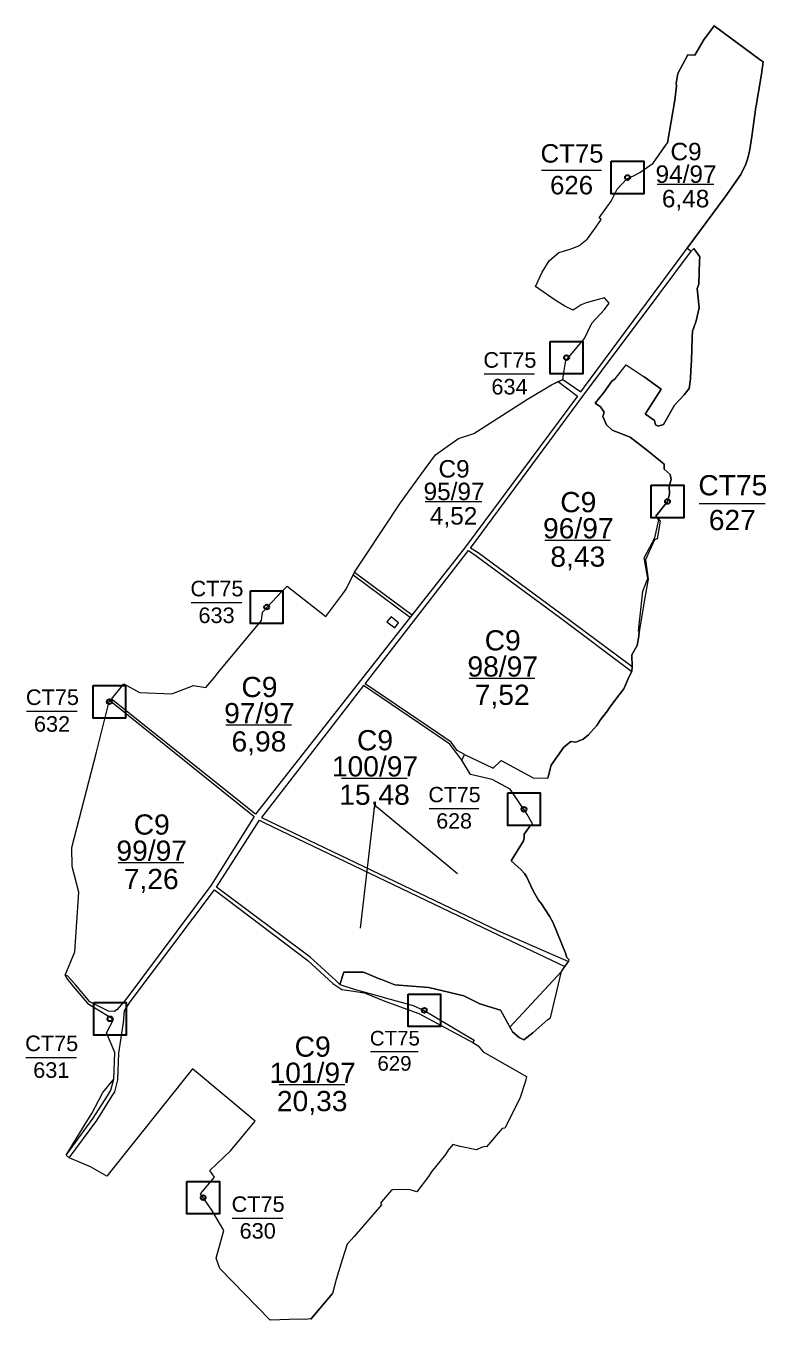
# Model space of a CAD drawing. Header units: metres. Extents: x 414555 to 418802, y 1520655 to 1524487.
# Drawn here: x 414555 to 415693, y 1520655 to 1522645 of the extents above; entities that cross this region are included whole.
import ezdxf
from ezdxf.enums import TextEntityAlignment as Align

# ---------------------------------------------------------------- set-up
doc = ezdxf.new("R2010")
doc.units = ezdxf.units.M
doc.header["$MEASUREMENT"] = 0
doc.layers.add('RanhTwo', color=3, linetype='Continuous', lineweight=0)
doc.styles.add('Style-Arial', font='arial.ttf')

# ---------------------------------------------------------------- blocks, each defined once
blk = doc.blocks.new('*U0')
at = {"color": 0, "linetype": 'Continuous', "lineweight": -2, "ltscale": 10, "flags": 128}
blk.add_lwpolyline([(-150, 150), (150, 150), (150, -150), (-150, -150), (-150, 150)], close=True, dxfattribs=at)
at = {"color": 0, "linetype": 'Continuous', "lineweight": -2, "ltscale": 10}
blk.add_circle((-0.02828, 0.016065), 22.5, dxfattribs=at)
blk = doc.blocks.new('*U6')
at = {"layer": 'RanhTwo', "color": 3, "linetype": 'Continuous', "lineweight": 13}
blk.add_line((-66.520877, -1.660429), (63.750129, -1.660429), dxfattribs=at)
at = {"layer": 'RanhTwo', "color": 3, "linetype": 'Continuous', "lineweight": 13, "style": 'Style-Arial'}
blk.add_text('20,33', height=40, dxfattribs=at).set_placement((-1.025137, -54.422685), align=Align.CENTER)
at = {"layer": 'RanhTwo', "color": 3, "linetype": 'Continuous', "lineweight": 13, "insert": (-0.000029, 1.089388), "char_height": 40, "attachment_point": 8, "line_spacing_factor": 0.776524, "style": 'Style-Arial'}
blk.add_mtext('C9\\P101/97', dxfattribs=at)
blk = doc.blocks.new('*U7')
at = {"layer": 'RanhTwo', "color": 3, "linetype": 'Continuous', "lineweight": 13}
blk.add_line((-66.520877, -1.660429), (63.750129, -1.660429), dxfattribs=at)
at = {"layer": 'RanhTwo', "color": 3, "linetype": 'Continuous', "lineweight": 13, "style": 'Style-Arial'}
blk.add_text('15,48', height=40, dxfattribs=at).set_placement((-1.025137, -54.422685), align=Align.CENTER)
at = {"layer": 'RanhTwo', "color": 3, "linetype": 'Continuous', "lineweight": 13, "insert": (-0.000029, 1.089388), "char_height": 40, "attachment_point": 8, "line_spacing_factor": 0.776524, "style": 'Style-Arial'}
blk.add_mtext('C9\\P100/97', dxfattribs=at)
blk = doc.blocks.new('*U8')
at = {"layer": 'RanhTwo', "color": 3, "linetype": 'Continuous', "lineweight": 13}
blk.add_line((-66.520877, -1.660429), (63.750129, -1.660429), dxfattribs=at)
at = {"layer": 'RanhTwo', "color": 3, "linetype": 'Continuous', "lineweight": 13, "style": 'Style-Arial'}
blk.add_text('7,26', height=40, dxfattribs=at).set_placement((-1.025137, -54.422685), align=Align.CENTER)
at = {"layer": 'RanhTwo', "color": 3, "linetype": 'Continuous', "lineweight": 13, "insert": (-0.000029, 1.089388), "char_height": 40, "attachment_point": 8, "line_spacing_factor": 0.776524, "style": 'Style-Arial'}
blk.add_mtext('C9\\P99/97', dxfattribs=at)
blk = doc.blocks.new('*U9')
at = {"layer": 'RanhTwo', "color": 3, "linetype": 'Continuous', "lineweight": 13}
blk.add_line((-66.520877, -1.660429), (63.750129, -1.660429), dxfattribs=at)
at = {"layer": 'RanhTwo', "color": 3, "linetype": 'Continuous', "lineweight": 13, "style": 'Style-Arial'}
blk.add_text('6,98', height=40, dxfattribs=at).set_placement((-1.025137, -54.422685), align=Align.CENTER)
at = {"layer": 'RanhTwo', "color": 3, "linetype": 'Continuous', "lineweight": 13, "insert": (-0.000029, 1.089388), "char_height": 40, "attachment_point": 8, "line_spacing_factor": 0.776524, "style": 'Style-Arial'}
blk.add_mtext('C9\\P97/97', dxfattribs=at)
blk = doc.blocks.new('*U10')
at = {"layer": 'RanhTwo', "color": 3, "linetype": 'Continuous', "lineweight": 13}
blk.add_line((-66.520877, -1.660429), (63.750129, -1.660429), dxfattribs=at)
at = {"layer": 'RanhTwo', "color": 3, "linetype": 'Continuous', "lineweight": 13, "style": 'Style-Arial'}
blk.add_text('7,52', height=40, dxfattribs=at).set_placement((-1.025137, -54.422685), align=Align.CENTER)
at = {"layer": 'RanhTwo', "color": 3, "linetype": 'Continuous', "lineweight": 13, "insert": (-0.000029, 1.089388), "char_height": 40, "attachment_point": 8, "line_spacing_factor": 0.776524, "style": 'Style-Arial'}
blk.add_mtext('C9\\P98/97', dxfattribs=at)
blk = doc.blocks.new('*U11')
at = {"layer": 'RanhTwo', "color": 3, "linetype": 'Continuous', "lineweight": 13}
blk.add_line((-66.520877, -1.660429), (63.750129, -1.660429), dxfattribs=at)
at = {"layer": 'RanhTwo', "color": 3, "linetype": 'Continuous', "lineweight": 13, "style": 'Style-Arial'}
blk.add_text('8,43', height=40, dxfattribs=at).set_placement((-1.025137, -54.422685), align=Align.CENTER)
at = {"layer": 'RanhTwo', "color": 3, "linetype": 'Continuous', "lineweight": 13, "insert": (-0.000029, 1.089388), "char_height": 40, "attachment_point": 8, "line_spacing_factor": 0.776524, "style": 'Style-Arial'}
blk.add_mtext('C9\\P96/97', dxfattribs=at)
blk = doc.blocks.new('*U12')
at = {"layer": 'RanhTwo', "color": 3, "linetype": 'Continuous', "lineweight": 13}
blk.add_line((-66.520877, -1.660429), (63.750129, -1.660429), dxfattribs=at)
at = {"layer": 'RanhTwo', "color": 3, "linetype": 'Continuous', "lineweight": 13, "style": 'Style-Arial'}
blk.add_text('6,48', height=40, dxfattribs=at).set_placement((-1.025137, -54.422685), align=Align.CENTER)
at = {"layer": 'RanhTwo', "color": 3, "linetype": 'Continuous', "lineweight": 13, "insert": (-0.000029, 1.089388), "char_height": 40, "attachment_point": 8, "line_spacing_factor": 0.776524, "style": 'Style-Arial'}
blk.add_mtext('C9\\P94/97', dxfattribs=at)
blk = doc.blocks.new('*U45')
at = {"layer": 'RanhTwo', "color": 3, "linetype": 'Continuous', "lineweight": 13}
blk.add_line((-66.520877, -1.660429), (63.750129, -1.660429), dxfattribs=at)
at = {"layer": 'RanhTwo', "color": 3, "linetype": 'Continuous', "lineweight": 13, "style": 'Style-Arial'}
for s, p in [('CT75', (-0.000029, 14.422722)), ('629', (-1.025137, -54.422685))]:
    blk.add_text(s, height=40, dxfattribs=at).set_placement(p, align=Align.CENTER)
blk = doc.blocks.new('*U46')
at = {"layer": 'RanhTwo', "color": 3, "linetype": 'Continuous', "lineweight": 13}
blk.add_line((-66.520877, -1.660429), (63.750129, -1.660429), dxfattribs=at)
at = {"layer": 'RanhTwo', "color": 3, "linetype": 'Continuous', "lineweight": 13, "style": 'Style-Arial'}
for s, p in [('CT75', (-0.000029, 14.422722)), ('630', (-1.025137, -54.422685))]:
    blk.add_text(s, height=40, dxfattribs=at).set_placement(p, align=Align.CENTER)
blk = doc.blocks.new('*U47')
at = {"layer": 'RanhTwo', "color": 3, "linetype": 'Continuous', "lineweight": 13}
blk.add_line((-66.520877, -1.660429), (63.750129, -1.660429), dxfattribs=at)
at = {"layer": 'RanhTwo', "color": 3, "linetype": 'Continuous', "lineweight": 13, "style": 'Style-Arial'}
for s, p in [('CT75', (-0.000029, 14.422722)), ('631', (-1.025137, -54.422685))]:
    blk.add_text(s, height=40, dxfattribs=at).set_placement(p, align=Align.CENTER)
blk = doc.blocks.new('*U48')
at = {"layer": 'RanhTwo', "color": 3, "linetype": 'Continuous', "lineweight": 13}
blk.add_line((-66.520877, -1.660429), (63.750129, -1.660429), dxfattribs=at)
at = {"layer": 'RanhTwo', "color": 3, "linetype": 'Continuous', "lineweight": 13, "style": 'Style-Arial'}
for s, p in [('CT75', (-0.000029, 14.422722)), ('632', (-1.025137, -54.422685))]:
    blk.add_text(s, height=40, dxfattribs=at).set_placement(p, align=Align.CENTER)
blk = doc.blocks.new('*U49')
at = {"layer": 'RanhTwo', "color": 3, "linetype": 'Continuous', "lineweight": 13}
blk.add_line((-66.520877, -1.660429), (63.750129, -1.660429), dxfattribs=at)
at = {"layer": 'RanhTwo', "color": 3, "linetype": 'Continuous', "lineweight": 13, "style": 'Style-Arial'}
for s, p in [('CT75', (-0.000029, 14.422722)), ('633', (-1.025137, -54.422685))]:
    blk.add_text(s, height=40, dxfattribs=at).set_placement(p, align=Align.CENTER)
blk = doc.blocks.new('*U50')
at = {"layer": 'RanhTwo', "color": 3, "linetype": 'Continuous', "lineweight": 13}
blk.add_line((-66.520877, -1.660429), (63.750129, -1.660429), dxfattribs=at)
at = {"layer": 'RanhTwo', "color": 3, "linetype": 'Continuous', "lineweight": 13, "style": 'Style-Arial'}
for s, p in [('CT75', (-0.000029, 14.422722)), ('634', (-1.025137, -54.422685))]:
    blk.add_text(s, height=40, dxfattribs=at).set_placement(p, align=Align.CENTER)
blk = doc.blocks.new('*U51')
at = {"layer": 'RanhTwo', "color": 3, "linetype": 'Continuous', "lineweight": 13}
blk.add_line((-66.520877, -1.660429), (63.750129, -1.660429), dxfattribs=at)
at = {"layer": 'RanhTwo', "color": 3, "linetype": 'Continuous', "lineweight": 13, "style": 'Style-Arial'}
for s, p in [('CT75', (-0.000029, 14.422722)), ('626', (-1.025137, -54.422685))]:
    blk.add_text(s, height=40, dxfattribs=at).set_placement(p, align=Align.CENTER)
blk = doc.blocks.new('*U52')
at = {"layer": 'RanhTwo', "color": 3, "linetype": 'Continuous', "lineweight": 13}
blk.add_line((-66.520877, -1.660429), (63.750129, -1.660429), dxfattribs=at)
at = {"layer": 'RanhTwo', "color": 3, "linetype": 'Continuous', "lineweight": 13, "style": 'Style-Arial'}
for s, p in [('CT75', (-0.000029, 14.422722)), ('627', (-1.025137, -54.422685))]:
    blk.add_text(s, height=40, dxfattribs=at).set_placement(p, align=Align.CENTER)
blk = doc.blocks.new('*U53')
at = {"layer": 'RanhTwo', "color": 3, "linetype": 'Continuous', "lineweight": 13}
blk.add_line((-66.520877, -1.660429), (63.750129, -1.660429), dxfattribs=at)
at = {"layer": 'RanhTwo', "color": 3, "linetype": 'Continuous', "lineweight": 13, "style": 'Style-Arial'}
for s, p in [('CT75', (-0.000029, 14.422722)), ('628', (-1.025137, -54.422685))]:
    blk.add_text(s, height=40, dxfattribs=at).set_placement(p, align=Align.CENTER)
blk = doc.blocks.new('*U63')
at = {"layer": 'RanhTwo', "color": 3, "linetype": 'Continuous', "lineweight": 13}
blk.add_line((-66.520877, -1.660429), (63.750129, -1.660429), dxfattribs=at)
at = {"layer": 'RanhTwo', "color": 3, "linetype": 'Continuous', "lineweight": 13, "style": 'Style-Arial'}
blk.add_text('4,52', height=40, dxfattribs=at).set_placement((-1.025137, -54.422685), align=Align.CENTER)
at = {"layer": 'RanhTwo', "color": 3, "linetype": 'Continuous', "lineweight": 13, "insert": (-0.000029, 1.089388), "char_height": 40, "attachment_point": 8, "line_spacing_factor": 0.776524, "style": 'Style-Arial'}
blk.add_mtext('C9\\P95/97', dxfattribs=at)

msp = doc.modelspace()

# ---------------------------------------------------------------- linework, layer by layer
at = {"layer": 'RanhTwo', "color": 3, "linetype": 'Continuous', "lineweight": 13}
for p, q in [((415601.93, 1522629.88), (415613.44, 1522644.92)), ((415613.44, 1522644.92), (415684.2288, 1522592.7584)), ((415583.64, 1522599.92), (415598.1, 1522624.6)), ((415598.1, 1522624.6), (415601.93, 1522629.88)), ((415557.52, 1522571.49), (415572.91, 1522600.58)), ((415572.91, 1522600.58), (415583.64, 1522599.92)), ((415684.2288, 1522592.7584), (415688.42, 1522589.67)), ((415688.42, 1522589.67), (415686.11, 1522570.73)), ((415552.76, 1522530.84), (415555.38, 1522552.97)), ((415554.99, 1522556.25), (415557.52, 1522571.49)), ((415555.38, 1522552.97), (415554.99, 1522556.25)), ((415686.11, 1522570.73), (415680.9, 1522540.45)), ((415680.43, 1522537.69), (415678.21, 1522524.77)), ((415680.9, 1522540.45), (415680.43, 1522537.69)), ((415541.51, 1522465.3), (415552.76, 1522530.84)), ((415677.549, 1522520.02), (415671.23, 1522474.64)), ((415678.21, 1522524.77), (415677.549, 1522520.02)), ((415671.23, 1522474.64), (415668.37, 1522455.12)), ((415519.282, 1522433.852), (415541.51, 1522465.3)), ((415668.37, 1522455.12), (415665.16, 1522441.81)), ((415499.21, 1522419.6), (415519.282, 1522433.852)), ((415665.16, 1522441.81), (415661.92, 1522432.34)), ((415478.78, 1522409.77), (415490.04, 1522415.05)), ((415490.04, 1522415.05), (415499.21, 1522419.6)), ((415654.48, 1522416.56), (415630.03, 1522382.02)), ((415661.92, 1522432.34), (415654.48, 1522416.56)), ((415455.07, 1522375.29), (415464.35, 1522394.15)), ((415464.35, 1522394.15), (415478.78, 1522409.77)), ((415436.68, 1522349.6), (415455.07, 1522375.29)), ((415630.03, 1522382.02), (415572.03, 1522303.32)), ((415418.34, 1522317.31), (415431.98, 1522335.77)), ((415431.98, 1522335.77), (415439.47, 1522347.52)), ((415439.47, 1522347.52), (415436.68, 1522349.6)), ((415405.2, 1522306.68), (415417.85, 1522316.91)), ((415417.85, 1522316.91), (415418.34, 1522317.31)), ((415359.34, 1522283.53), (415374.49, 1522296.34)), ((415374.49, 1522296.34), (415391.68, 1522301.73)), ((415391.68, 1522301.73), (415405.2, 1522306.68)), ((415572.03, 1522303.32), (415577.79, 1522298.56)), ((415577.79, 1522298.56), (415581.81, 1522302.94)), ((415581.81, 1522302.94), (415591.05, 1522289.85)), ((415348.63, 1522266.26), (415359.34, 1522283.53)), ((415590.86, 1522283.85), (415589.71, 1522248.1)), ((415591.05, 1522289.85), (415590.86, 1522283.85)), ((415338.6, 1522244.07), (415348.63, 1522266.26)), ((415367.5, 1522224.31), (415338.6, 1522244.07)), ((415589.71, 1522248.1), (415587.29, 1522241.26)), ((415587.29, 1522241.26), (415590.01, 1522211.67)), ((415383.46, 1522213.8), (415367.5, 1522224.31)), ((415408.91, 1522215.94), (415396.57, 1522207.93)), ((415416.56, 1522219.26), (415408.91, 1522215.94)), ((415444.544, 1522227.03), (415416.56, 1522219.26)), ((415452.077, 1522218.514), (415444.544, 1522227.03)), ((415444.9, 1522208.89), (415452.077, 1522218.514)), ((415396.57, 1522207.93), (415383.46, 1522213.8)), ((415425.05, 1522187.79), (415444.9, 1522208.89)), ((415590.01, 1522211.67), (415585.46, 1522191.51)), ((415414.11, 1522164.51), (415425.05, 1522187.79)), ((415579.93, 1522175.54), (415579.56, 1522165.67)), ((415581.86, 1522181.12), (415579.93, 1522175.54)), ((415585.46, 1522191.51), (415581.86, 1522181.12)), ((415386.72, 1522131.94), (415414.11, 1522164.51)), ((415579.56, 1522165.67), (415578.23, 1522130.36)), ((415380.457, 1522101.509), (415382.391, 1522114.957)), ((415382.391, 1522114.957), (415385.4099, 1522130.3982)), ((415385.4099, 1522130.3982), (415386.72, 1522131.94)), ((415577.51, 1522115.35), (415577.17, 1522102.23)), ((415578.23, 1522130.36), (415577.51, 1522115.35)), ((415363.405, 1522093.294), (415380.457, 1522101.509)), ((415455.95, 1522098.63), (415443.56, 1522081.11)), ((415460.9, 1522102.23), (415455.95, 1522098.63)), ((415577.17, 1522102.23), (415574.63, 1522087.58)), ((415326.22, 1522071.21), (415363.405, 1522093.294)), ((415443.56, 1522081.11), (415430.2, 1522064.95)), ((415566.97, 1522077.58), (415558.88, 1522068.87)), ((415574.63, 1522087.58), (415566.97, 1522077.58)), ((415243.52, 1522018.36), (415326.22, 1522071.21)), ((415430.2, 1522064.95), (415438.65, 1522059.3)), ((415438.65, 1522059.3), (415444.06, 1522051.11)), ((415552.2, 1522061.8), (415535.53, 1522032.1)), ((415558.88, 1522068.87), (415552.2, 1522061.8)), ((415444.06, 1522051.11), (415441.94, 1522044.19)), ((415441.94, 1522044.19), (415447.49, 1522031.54)), ((415521.71, 1522038.27), (415507.57, 1522047.81)), ((415523.06, 1522031.72), (415521.71, 1522038.27)), ((415220.11, 1522010.41), (415243.52, 1522018.36)), ((415447.49, 1522031.54), (415456.3, 1522023.52)), ((415456.3, 1522023.52), (415484.1, 1522012.62)), ((415526.96, 1522029.53), (415523.06, 1522031.72)), ((415535.53, 1522032.1), (415526.96, 1522029.53)), ((415197.32, 1521994.54), (415220.11, 1522010.41)), ((415484.1, 1522012.62), (415511.46, 1521991.57)), ((415161.93, 1521954.3), (415184.99, 1521985.29)), ((415184.99, 1521985.29), (415197.32, 1521994.54)), ((415511.46, 1521991.57), (415536.64, 1521971.24)), ((415536.64, 1521971.24), (415536.55, 1521963.69)), ((415536.55, 1521963.69), (415545.78, 1521955.12)), ((415131.08, 1521911.73), (415161.93, 1521954.3)), ((415547.26, 1521947.78), (415544.25, 1521937.36)), ((415544.25, 1521937.36), (415544.57, 1521924.79)), ((415545.78, 1521955.12), (415547.26, 1521947.78)), ((415544.57, 1521924.79), (415541.54, 1521913.91)), ((415077.76, 1521831.13), (415131.08, 1521911.73)), ((415541.54, 1521913.91), (415523.37, 1521891.17)), ((415523.37, 1521891.17), (415530.48, 1521883.31)), ((415530.48, 1521883.31), (415525.4, 1521856.33)), ((415525.4, 1521856.33), (415521.53, 1521854.65)), ((415513.25, 1521836.72), (415507.5, 1521824.28)), ((415521.53, 1521854.65), (415513.25, 1521836.72)), ((415060.39, 1521805.31), (415076.81, 1521829.72)), ((415076.81, 1521829.72), (415077.76, 1521831.13)), ((415507.5, 1521824.28), (415511.57, 1521794.53)), ((415047.3, 1521778.73), (415060.39, 1521805.31)), ((414948.48, 1521775.49), (414956.8, 1521783.84)), ((414956.8, 1521783.84), (415016.21, 1521736.89)), ((415042, 1521771.6), (415047.3, 1521778.73)), ((415511.57, 1521794.53), (415505.75, 1521759.84)), ((414918.89, 1521743.56), (414948.48, 1521775.49)), ((415016.21, 1521736.89), (415042, 1521771.6)), ((415505.75, 1521759.84), (415498.43, 1521716.57)), ((414917.35, 1521730.81), (414918.89, 1521743.56)), ((414850.84, 1521651.37), (414917.35, 1521730.81)), ((415498.43, 1521716.57), (415497.53, 1521708.31)), ((415497.59, 1521706.58), (415494.98, 1521692.25)), ((415497.53, 1521708.31), (415497.59, 1521706.58)), ((415494.98, 1521692.25), (415486.61, 1521677.83)), ((415486.61, 1521677.83), (415487.3, 1521659.72)), ((415487.3, 1521659.72), (415486.88, 1521652.61)), ((414831.72, 1521627.57), (414843.98, 1521642.34)), ((414843.98, 1521642.34), (414850.84, 1521651.37)), ((415481.88, 1521643.46), (415474.6, 1521625.67)), ((415486.88, 1521652.61), (415481.88, 1521643.46)), ((414686.69, 1521609.66), (414705.33, 1521633.26)), ((414705.33, 1521633.26), (414729.58, 1521620.1)), ((414729.58, 1521620.1), (414779.33, 1521618.21)), ((414779.33, 1521618.21), (414812.38, 1521631.13)), ((414812.38, 1521631.13), (414831.72, 1521627.57)), ((415474.6, 1521625.67), (415463.4, 1521611.97)), ((414663.23, 1521528.59), (414683.53, 1521608.11)), ((414683.53, 1521608.11), (414686.69, 1521609.66)), ((415463.4, 1521611.97), (415451.79, 1521595.93)), ((415438.01, 1521577.45), (415432.82, 1521569.36)), ((415447.3, 1521589.53), (415438.01, 1521577.45)), ((415449.46, 1521591.91), (415447.3, 1521589.53)), ((415451.79, 1521595.93), (415449.46, 1521591.91)), ((415427.65, 1521563.51), (415420.12, 1521554.98)), ((415432.82, 1521569.36), (415427.65, 1521563.51)), ((415393.06, 1521544.83), (415382.11, 1521536)), ((415400.78, 1521543.84), (415393.06, 1521544.83)), ((415411.98, 1521548.55), (415400.78, 1521543.84)), ((415420.12, 1521554.98), (415411.98, 1521548.55)), ((414625.7, 1521381.6), (414663.23, 1521528.59)), ((415382.11, 1521536), (415362.48, 1521508.46)), ((415362.48, 1521508.46), (415357.75, 1521488.67)), ((415357.75, 1521488.67), (415357.6973, 1521488.4611)), ((415329.48, 1521413.55), (415321, 1521402.52)), ((415321, 1521402.52), (415321.33, 1521396.61)), ((414625.9836, 1521352.4787), (414625.7, 1521381.6)), ((415320.09, 1521392.32), (415301.29, 1521361.09)), ((415321.33, 1521396.61), (415320.09, 1521392.32)), ((415301.29, 1521361.09), (415316.13, 1521348.04)), ((414636.503, 1521313.194), (414625.9836, 1521352.4787)), ((415316.13, 1521348.04), (415321.44, 1521341.78)), ((415321.44, 1521341.78), (415324.94, 1521337.36)), ((415324.94, 1521337.36), (415334.71, 1521315.1)), ((414630.334, 1521221.411), (414636.503, 1521313.194)), ((415334.71, 1521315.1), (415343.19, 1521300.95)), ((415343.19, 1521300.95), (415347.98, 1521295.24)), ((415347.98, 1521295.24), (415352.52, 1521287.87)), ((415352.52, 1521287.87), (415359.87, 1521276.18)), ((415359.87, 1521276.18), (415365.54, 1521265.88)), ((415365.54, 1521265.88), (415384.49, 1521219.19)), ((414615.01, 1521185.54), (414630.334, 1521221.411)), ((415384.49, 1521219.19), (415386.64, 1521212.51)), ((415386.64, 1521212.51), (415390.38, 1521208.98)), ((414617.95, 1521181.13), (414615.01, 1521185.54)), ((414628.624, 1521167.549), (414617.95, 1521181.13)), ((415043.89, 1521189.99), (415037.6, 1521171.23)), ((415073.86, 1521190.26), (415043.89, 1521189.99)), ((415099.8014, 1521179.5558), (415073.86, 1521190.26)), ((415101.73, 1521178.76), (415099.8014, 1521179.5558)), ((414651.511, 1521140.323), (414628.624, 1521167.549)), ((415037.6, 1521171.23), (415059.78, 1521163.8)), ((415059.78, 1521163.8), (415104.53, 1521151.74)), ((415122.09, 1521170.85), (415101.73, 1521178.76)), ((415174.64, 1521166.52), (415122.09, 1521170.85)), ((415228.32, 1521153.74), (415174.64, 1521166.52)), ((414689.691, 1521117.621), (414651.511, 1521140.323)), ((415104.53, 1521151.74), (415109.2543, 1521150.4141)), ((415109.2543, 1521150.4141), (415150.35, 1521138.88)), ((415252.69, 1521141.5), (415228.32, 1521153.74)), ((415284.71, 1521131.52), (415252.69, 1521141.5)), ((415150.35, 1521138.88), (415168.45, 1521130.95)), ((415168.45, 1521130.95), (415244.4612, 1521085.4451)), ((415284.71, 1521131.52), (415303.23, 1521098.43)), ((414678.987, 1521096.876), (414689.691, 1521117.621)), ((414691.706, 1521066.746), (414678.987, 1521096.876)), ((415244.4612, 1521085.4451), (415242.116, 1521081.856)), ((415242.116, 1521081.856), (415250.235, 1521076.807)), ((415313.68, 1521089.79), (415303.23, 1521098.43)), ((415320.6, 1521085.94), (415313.68, 1521089.79)), ((415334.2, 1521097.13), (415320.6, 1521085.94)), ((414690.12, 1521025.808), (414691.706, 1521066.746)), ((415250.235, 1521076.807), (415257.919, 1521067.502)), ((415257.919, 1521067.502), (415324.8149, 1521029.8022)), ((414810.88, 1521041.68), (414679.26, 1520876.63)), ((414907.28, 1520960.98), (414810.88, 1521041.68)), ((414672.91, 1521004.96), (414690.12, 1521025.808)), ((415323.33, 1521022.6), (415314.56, 1520995.87)), ((415324.8149, 1521029.8022), (415323.33, 1521022.6)), ((414656.05, 1520972.83), (414672.91, 1521004.96)), ((415314.56, 1520995.87), (415291.13, 1520950.39)), ((414647.497, 1520958.896), (414656.05, 1520972.83)), ((414870.25, 1520915.89), (414907.28, 1520960.98)), ((414616.94, 1520908.89), (414647.497, 1520958.896)), ((415287.19, 1520949.92), (415263.28, 1520921.87)), ((415291.13, 1520950.39), (415287.19, 1520949.92)), ((415211.34, 1520925.19), (415204.3, 1520916.75)), ((415222.73, 1520922.11), (415211.34, 1520925.19)), ((415247.69, 1520917.31), (415222.73, 1520922.11)), ((415260.58, 1520922.23), (415255.68, 1520920.53)), ((415263.28, 1520921.87), (415260.58, 1520922.23)), ((414621.17, 1520904.93), (414616.94, 1520908.89)), ((414654.13, 1520890.78), (414621.17, 1520904.93)), ((414837.63, 1520885.24), (414870.25, 1520915.89)), ((415200.18, 1520909.65), (415177.86, 1520882.53)), ((415204.3, 1520916.75), (415200.18, 1520909.65)), ((415255.68, 1520920.53), (415247.69, 1520917.31)), ((414679.26, 1520876.63), (414654.13, 1520890.78)), ((414845, 1520875.12), (414837.63, 1520885.24)), ((415177.86, 1520882.53), (415173.88, 1520876.03)), ((414823.22, 1520849.35), (414845, 1520875.12)), ((415173.88, 1520876.03), (415156.1, 1520852.51)), ((414840.56, 1520824.47), (414823.22, 1520849.35)), ((415117.25, 1520854.96), (415104.58, 1520840.78)), ((415118.47, 1520855.68), (415117.25, 1520854.96)), ((415119.4, 1520856.1), (415118.47, 1520855.68)), ((415145.74, 1520855.65), (415119.4, 1520856.1)), ((415156.1, 1520852.51), (415145.74, 1520855.65)), ((414859.41, 1520793.22), (414840.56, 1520824.47)), ((415101.77, 1520832.68), (415059.57, 1520783.72)), ((415104.58, 1520840.78), (415100.04, 1520835.04)), ((415100.04, 1520835.04), (415101.77, 1520832.68)), ((414847.22, 1520750.7), (414859.41, 1520793.22)), ((415059.57, 1520783.72), (415048.81, 1520772.04)), ((415048.81, 1520772.04), (415041.38, 1520748.12)), ((414852.87, 1520734.88), (414847.22, 1520750.7)), ((415041.38, 1520748.12), (415031.92, 1520717.94)), ((414930.4, 1520655.28), (414852.87, 1520734.88)), ((415031.92, 1520717.94), (415026.3684, 1520696.0377)), ((414993.2722, 1520656.6445), (415026.3684, 1520696.0377)), ((414974.8, 1520656.78), (414930.4, 1520655.28)), ((414984.71, 1520656.01), (414974.8, 1520656.78)), ((414992.19, 1520657.27), (414984.71, 1520656.01)), ((414993.2722, 1520656.6445), (414992.19, 1520657.27))]:
    msp.add_line(p, q, dxfattribs=at)
at = {"layer": 'RanhTwo', "color": 3, "linetype": 'Continuous', "lineweight": 0}
for p, q in [((415535.8471, 1522457.2882), (415541.51, 1522465.3)), ((415572.03, 1522303.32), (415577.79, 1522298.56)), ((415373.2535, 1522098.0386), (415380.457, 1522101.509)), ((415486.88, 1521652.61), (415487.3, 1521659.72)), ((414683.53, 1521608.11), (414686.69, 1521609.66)), ((415225.473, 1521516.318), (415229.554, 1521524.742)), ((415357.75, 1521488.67), (415362.48, 1521508.46)), ((415383.7262, 1521198.65), (415389.4448, 1521206.7086)), ((415299.1547, 1521105.7114), (415378.34, 1521191.06)), ((415378.34, 1521191.06), (415383.7262, 1521198.65)), ((414616.94, 1520908.89), (414621.17, 1520904.93))]:
    msp.add_line(p, q, dxfattribs=at)
at = {"layer": 'RanhTwo', "color": 7, "linetype": 'Continuous', "lineweight": 0}
for p, q in [((415058.064747, 1521800.757716), (415146.072145, 1521735.434779)), ((415060.39, 1521805.31), (415149.31321, 1521739.04998)), ((415090.96689, 1521447.506501), (415069.01503, 1521257.663409)), ((415090.96689, 1521447.506501), (415218.665003, 1521341.845383))]:
    msp.add_line(p, q, dxfattribs=at)
at = {"layer": 'RanhTwo', "color": 3, "linetype": 'Continuous', "lineweight": 0, "ltscale": 5}
for p, q in [((415116.498, 1521736.493), (415109.899403, 1521728.642794)), ((415127.70649, 1521727.071552), (415116.498, 1521736.493)), ((415109.899403, 1521728.642794), (415122.178, 1521719.35)), ((415122.178, 1521719.35), (415127.70649, 1521727.071552))]:
    msp.add_line(p, q, dxfattribs=at)
at = {"layer": 'RanhTwo', "color": 3, "linetype": 'Continuous', "lineweight": 0, "flags": 128}
for points in [[(415572.03, 1522303.32), (415630.03, 1522382.02), (415654.48, 1522416.56), (415661.92, 1522432.34), (415665.16, 1522441.81), (415668.37, 1522455.12), (415671.23, 1522474.64), (415677.549, 1522520.02), (415678.21, 1522524.77), (415680.43, 1522537.69), (415680.9, 1522540.45), (415686.11, 1522570.73), (415688.42, 1522589.67), (415684.2288, 1522592.7584), (415613.44, 1522644.92), (415601.93, 1522629.88), (415598.1, 1522624.6), (415583.64, 1522599.92), (415572.91, 1522600.58), (415557.52, 1522571.49), (415554.99, 1522556.25), (415555.38, 1522552.97), (415552.76, 1522530.84), (415541.51, 1522465.3)], [(415380.457, 1522101.509), (415382.391, 1522114.957), (415385.4099, 1522130.3982), (415386.72, 1522131.94), (415414.11, 1522164.51), (415425.05, 1522187.79), (415444.9, 1522208.89), (415452.077, 1522218.514), (415444.544, 1522227.03), (415416.56, 1522219.26), (415408.91, 1522215.94), (415396.57, 1522207.93), (415383.46, 1522213.8), (415367.5, 1522224.31), (415338.6, 1522244.07), (415348.63, 1522266.26), (415359.34, 1522283.53), (415374.49, 1522296.34), (415391.68, 1522301.73), (415405.2, 1522306.68), (415417.85, 1522316.91), (415418.34, 1522317.31), (415431.98, 1522335.77), (415439.47, 1522347.52), (415436.68, 1522349.6), (415455.07, 1522375.29), (415464.35, 1522394.15), (415478.78, 1522409.77), (415490.04, 1522415.05), (415499.21, 1522419.6), (415519.282, 1522433.852), (415535.8471, 1522457.2882)], [(415487.3, 1521659.72), (415483.2529, 1521662.7265), (415379.7138, 1521739.6025), (415250.444, 1521834.852), (415238.524, 1521842.229), (415411.536, 1522075.57), (415468.838, 1522152.5), (415504.6772, 1522200.4366), (415576.921, 1522297.066), (415577.79, 1522298.56)], [(415380.457, 1522101.509), (415408.2479, 1522082.4475), (415413.819, 1522089.9657), (415509.1893, 1522218.6683), (415566.4127, 1522295.8915), (415572.03, 1522303.32)], [(415528.2083, 1521885.8214), (415523.37, 1521891.17), (415541.54, 1521913.91), (415544.57, 1521924.79), (415544.25, 1521937.36), (415547.26, 1521947.78), (415545.78, 1521955.12), (415536.55, 1521963.69), (415536.64, 1521971.24), (415511.46, 1521991.57), (415484.1, 1522012.62), (415456.3, 1522023.52), (415447.49, 1522031.54), (415441.94, 1522044.19), (415444.06, 1522051.11), (415438.65, 1522059.3), (415430.2, 1522064.95), (415443.56, 1522081.11), (415455.95, 1522098.63), (415460.9, 1522102.23), (415478.057, 1522123.754), (415505.77, 1522105.5), (415532.015, 1522086.305), (415507.321, 1522048.048), (415507.57, 1522047.81), (415521.71, 1522038.27), (415523.06, 1522031.72), (415526.96, 1522029.53), (415535.53, 1522032.1), (415552.2, 1522061.8), (415558.88, 1522068.87), (415566.97, 1522077.58), (415574.63, 1522087.58), (415577.17, 1522102.23), (415577.51, 1522115.35), (415578.23, 1522130.36), (415579.56, 1522165.67), (415579.93, 1522175.54), (415581.86, 1522181.12), (415585.46, 1522191.51), (415590.01, 1522211.67), (415587.29, 1522241.26), (415589.71, 1522248.1), (415590.86, 1522283.85), (415591.05, 1522289.85), (415581.81, 1522302.94), (415577.79, 1522298.56)], [(415373.2535, 1522098.0386), (415403.0551, 1522075.4597), (415230.694, 1521843.998), (414908.004, 1521433.136), (414686.69, 1521609.66)], [(414686.69, 1521609.66), (414705.33, 1521633.26), (414729.58, 1521620.1), (414779.33, 1521618.21), (414812.38, 1521631.13), (414831.72, 1521627.57), (414843.98, 1521642.34), (414850.84, 1521651.37), (414917.35, 1521730.81), (414918.89, 1521743.56), (414948.48, 1521775.49), (414956.8, 1521783.84), (415016.21, 1521736.89), (415042, 1521771.6), (415047.3, 1521778.73), (415060.39, 1521805.31), (415076.81, 1521829.72), (415077.76, 1521831.13), (415131.08, 1521911.73), (415161.93, 1521954.3), (415184.99, 1521985.29), (415197.32, 1521994.54), (415220.11, 1522010.41), (415243.52, 1522018.36), (415326.22, 1522071.21), (415363.405, 1522093.294), (415373.2535, 1522098.0386)], [(415498.2139, 1521714.5863), (415496.8595, 1521714.5863), (415503.4964, 1521775.8106), (415511.1465, 1521795.4087), (415505.8696, 1521827.2334), (415521.9208, 1521858.0533), (415528.2083, 1521885.8214)], [(415528.2083, 1521885.8214), (415530.48, 1521883.31), (415525.4, 1521856.33), (415521.53, 1521854.65), (415513.25, 1521836.72), (415507.5, 1521824.28), (415511.57, 1521794.53), (415505.75, 1521759.84), (415498.43, 1521716.57), (415498.2139, 1521714.5863)], [(415229.554, 1521524.742), (415217.907, 1521530.931), (415208.6426, 1521543.7536), (415189.2665, 1521556.8952), (415076.396, 1521633.4481), (415235.366, 1521838.637), (415247.512, 1521830.371), (415375.4645, 1521735.8456), (415486.88, 1521652.61)], [(415487.3, 1521659.72), (415486.61, 1521677.83), (415494.98, 1521692.25), (415497.59, 1521706.58), (415497.53, 1521708.31), (415498.2139, 1521714.5863)], [(415362.48, 1521508.46), (415382.11, 1521536), (415393.06, 1521544.83), (415400.78, 1521543.84), (415411.98, 1521548.55), (415420.12, 1521554.98), (415427.65, 1521563.51), (415432.82, 1521569.36), (415438.01, 1521577.45), (415447.3, 1521589.53), (415449.46, 1521591.91), (415451.79, 1521595.93), (415463.4, 1521611.97), (415474.6, 1521625.67), (415481.88, 1521643.46), (415486.88, 1521652.61)], [(415225.473, 1521516.318), (415206.678, 1521540.857), (415187.1338, 1521554.1126), (415074.2481, 1521630.6758), (414917.301, 1521428.098), (415280.2146, 1521254.1125), (415389.4448, 1521206.7086)], [(414683.53, 1521608.11), (414905.944, 1521429.397), (414839.962, 1521323.92), (414708.679, 1521148.335), (414694.915, 1521132.301), (414690.783, 1521129.936), (414682.047, 1521130.435), (414653.3954, 1521144.5354), (414631.8697, 1521170.371), (414619.5692, 1521183.9314), (414615.01, 1521185.54)], [(414615.01, 1521185.54), (414630.334, 1521221.411), (414636.503, 1521313.194), (414625.9837, 1521352.4787), (414625.7, 1521381.6), (414663.23, 1521528.59), (414683.53, 1521608.11)], [(415229.554, 1521524.742), (415273.49, 1521503.954), (415285.589, 1521515.527), (415334.982, 1521488.865), (415357.6973, 1521488.4611), (415362.48, 1521508.46)], [(415389.4448, 1521206.7086), (415389.9, 1521207.35), (415390.38, 1521208.98), (415386.64, 1521212.51), (415384.49, 1521219.19), (415365.54, 1521265.88), (415359.87, 1521276.18), (415352.52, 1521287.87), (415347.98, 1521295.24), (415343.19, 1521300.95), (415334.71, 1521315.1), (415324.94, 1521337.36), (415321.44, 1521341.78), (415316.13, 1521348.04), (415301.29, 1521361.09), (415320.09, 1521392.32), (415321.33, 1521396.61), (415321, 1521402.52), (415329.48, 1521413.55), (415333.7682, 1521418.3451), (415325.256, 1521433.718), (415299.783, 1521471.282), (415272.006, 1521486.42), (415238.69, 1521493.921), (415225.473, 1521516.318)], [(415037.6, 1521171.23), (415031.387, 1521177.387), (414991.768, 1521213.246), (414848.004, 1521320.704), (414913.948, 1521423.693), (414921.613, 1521419.91), (415281.1671, 1521247.7553), (415383.7262, 1521198.65)], [(414621.17, 1520904.93), (414663.7337, 1520962.128), (414687.5379, 1521000), (414691.4768, 1521006.2668), (414696.3884, 1521024.8707), (414697.963, 1521065.5137), (414705.136, 1521112.771), (414706.38, 1521130.865), (414714.948, 1521144.652), (414845.062, 1521316.777), (414988.649, 1521207.871), (415027.0795, 1521172.9233), (415040.4602, 1521163.373), (415054.845, 1521161.3013), (415075.3497, 1521158.3483), (415106.7458, 1521145.5826), (415159.159, 1521126.5883), (415242.116, 1521081.856)], [(414690.12, 1521025.808), (414691.706, 1521066.746), (414678.987, 1521096.876), (414689.691, 1521117.621), (414651.511, 1521140.323), (414628.624, 1521167.549), (414617.95, 1521181.13), (414615.01, 1521185.54)], [(415037.6, 1521171.23), (415043.89, 1521189.99), (415073.86, 1521190.26), (415099.8014, 1521179.5558), (415101.73, 1521178.76), (415122.09, 1521170.85), (415174.64, 1521166.52), (415228.32, 1521153.74), (415252.69, 1521141.5), (415284.71, 1521131.52), (415299.1547, 1521105.7114)], [(415299.1547, 1521105.7114), (415303.23, 1521098.43), (415313.68, 1521089.79), (415320.6, 1521085.94), (415334.2, 1521097.13), (415357.4833, 1521117.6668), (415361.84, 1521120.13), (415378.34, 1521191.06)], [(415037.6, 1521171.23), (415059.78, 1521163.8), (415104.53, 1521151.74), (415109.2543, 1521150.414), (415150.35, 1521138.88), (415168.45, 1521130.95), (415244.4612, 1521085.4451), (415242.116, 1521081.856)], [(415242.116, 1521081.856), (415250.235, 1521076.807), (415257.919, 1521067.502), (415324.8149, 1521029.8022), (415323.33, 1521022.6), (415314.56, 1520995.87), (415291.13, 1520950.39), (415287.19, 1520949.92), (415263.28, 1520921.87), (415260.58, 1520922.23), (415255.68, 1520920.53), (415247.69, 1520917.31), (415222.73, 1520922.11), (415211.34, 1520925.19), (415204.3, 1520916.75), (415200.18, 1520909.65), (415177.86, 1520882.53), (415173.88, 1520876.03), (415156.1, 1520852.51), (415145.74, 1520855.65), (415119.4, 1520856.1), (415118.47, 1520855.68), (415117.25, 1520854.96), (415104.58, 1520840.78), (415100.04, 1520835.04), (415101.77, 1520832.68), (415059.57, 1520783.72), (415048.81, 1520772.04), (415041.38, 1520748.12), (415031.92, 1520717.94), (415026.3684, 1520696.0377), (414993.2722, 1520656.6445), (414992.19, 1520657.27), (414984.71, 1520656.01), (414974.8, 1520656.78), (414930.4, 1520655.28), (414852.87, 1520734.88), (414847.22, 1520750.7), (414859.41, 1520793.22), (414840.56, 1520824.47), (414823.22, 1520849.35), (414845, 1520875.12), (414837.63, 1520885.24), (414870.25, 1520915.89), (414907.28, 1520960.98), (414810.88, 1521041.68), (414679.26, 1520876.63), (414654.13, 1520890.78), (414621.17, 1520904.93)], [(414616.94, 1520908.89), (414658.522, 1520965.675), (414680.0967, 1521000), (414685.631, 1521008.805), (414690.12, 1521025.808)], [(414616.94, 1520908.89), (414647.497, 1520958.896), (414656.05, 1520972.83), (414672.91, 1521004.96), (414690.12, 1521025.808)]]:
    msp.add_lwpolyline(points, dxfattribs=at)
at = {"layer": 'RanhTwo', "color": 3, "linetype": 'Continuous', "lineweight": 13, "flags": 128}
for points in [[(415460.9, 1522102.23), (415478.057, 1522123.754), (415505.77, 1522105.5)], [(415507.57, 1522047.81), (415507.321, 1522048.048), (415532.015, 1522086.305), (415505.77, 1522105.5)], [(415329.48, 1521413.55), (415333.7682, 1521418.3451), (415325.256, 1521433.718), (415299.783, 1521471.282), (415272.006, 1521486.42), (415238.69, 1521493.921), (415225.473, 1521516.318), (415229.554, 1521524.742), (415273.49, 1521503.954), (415285.589, 1521515.527), (415334.982, 1521488.865), (415357.6973, 1521488.4611)], [(415361.84, 1521120.13), (415378.34, 1521191.06), (415389.9, 1521207.35), (415390.38, 1521208.98)], [(415334.2, 1521097.13), (415357.4833, 1521117.6668), (415361.84, 1521120.13)]]:
    msp.add_lwpolyline(points, dxfattribs=at)

# ---------------------------------------------------------------- block references
at = {"layer": 'RanhTwo', "color": 3, "linetype": 'Continuous', "lineweight": 13}
for name, p, xscale, yscale, zscale in [('*U51', (415394.740178, 1522424.491793), 0.708855, 0.708855, 0.708855), ('*U12', (415570.075227, 1522402.487884), 0.670551, 0.670551, 0.670551), ('*U50', (415299.194778, 1522110.780467), 0.596897, 0.596897, 0.596897), ('*U63', (415213.320381, 1521914.76692), 0.670551, 0.670551, 0.670551), ('*U52', (415642.025475, 1521912.047753), 0.776027, 0.776027, 0.776027), ('*U11', (415404.391332, 1521855.781539), 0.776484, 0.776484, 0.776484), ('*U49', (414848.643732, 1521759.377782), 0.596897, 0.596897, 0.596897), ('*U10', (415288.145371, 1521643.32227), 0.776484, 0.776484, 0.776484), ('*U9', (414914.05355, 1521571.608453), 0.776484, 0.776484, 0.776484), ('*U48', (414595.640142, 1521592.316663), 0.596897, 0.596897, 0.596897), ('*U7', (415091.762893, 1521489.764867), 0.776484, 0.776484, 0.776484), ('*U53', (415214.004122, 1521442.974048), 0.587711, 0.587711, 0.587711), ('*U8', (414748.369651, 1521360.15135), 0.776484, 0.776484, 0.776484), ('*U45', (415122.26225, 1521069.330833), 0.562994, 0.562994, 0.562994), ('*U47', (414594.514798, 1521060.216711), 0.596897, 0.596897, 0.596897), ('*U6', (414995.893379, 1521018.746676), 0.776484, 0.776484, 0.776484), ('*U46', (414911.979421, 1520813.022075), 0.596897, 0.596897, 0.596897)]:
    msp.add_blockref(name, p, dxfattribs=dict(at, xscale=xscale, yscale=yscale, zscale=zscale))
at = {"layer": 'RanhTwo', "color": 3, "linetype": 'Continuous', "lineweight": 30, "ltscale": 1.666667, "xscale": 0.166667, "yscale": 0.166667, "zscale": 0.166667}
for p in [(415480.129, 1522411.738), (415386.333, 1522134.805), (415541.535, 1521913.727), (414925.21, 1521751.443), (414683.207, 1521605.906), (415320.789713, 1521440.622323), (414684.156, 1521118.397), (415167.627, 1521131.449), (414827.45, 1520843.532)]:
    msp.add_blockref('*U0', p, dxfattribs=at)

doc.saveas('drawing.dxf')
